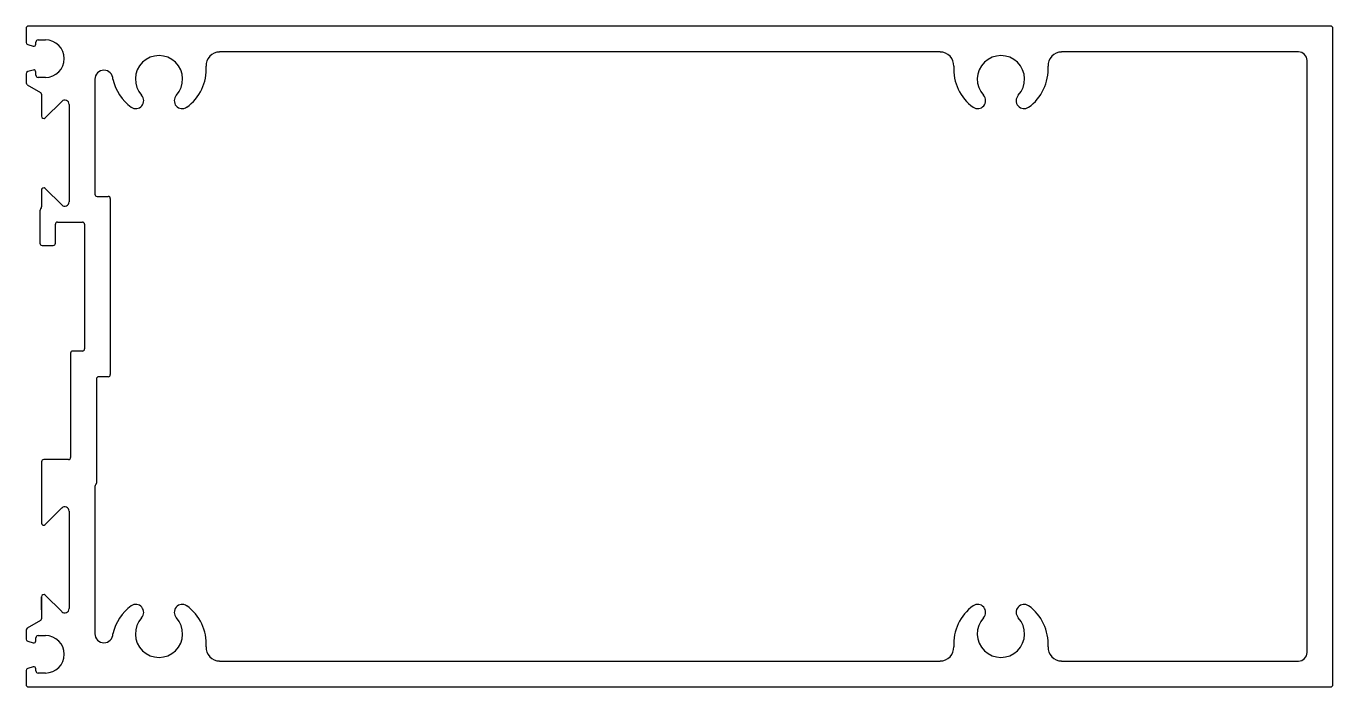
# Model space of a CAD drawing. Extents: x -77 to 75, y 2 to 79.
import ezdxf

# ---------------------------------------------------------------- set-up
doc = ezdxf.new("R2010")
doc.units = 0
doc.layers.add('CLIP', color=4, linetype='CONTINUOUS')

msp = doc.modelspace()

# ---------------------------------------------------------------- linework, layer by layer
at = {"layer": 'CLIP', "color": 7}
for p, q in [((-76.65, 78.43), (-76.65, 76.77)), ((75.25, 78.68), (-76.4, 78.68)), ((75.5, 2.07), (75.5, 78.43)), ((-76.47, 76.53), (-75.84, 76.34)), ((-75.51, 76.59), (-75.51, 76.83)), ((-75.26, 77.08), (-74.4, 77.08)), ((29.78, 75.68), (-54.12, 75.68)), ((71.5, 75.68), (43.91, 75.68)), ((72.5, 5.82), (72.5, 74.68)), ((-76.65, 73.15), (-76.65, 72.09)), ((-75.84, 73.57), (-76.47, 73.39)), ((-75.51, 72.97), (-75.51, 73.33)), ((-76.53, 71.87), (-74.98, 70.97)), ((-74.4, 72.72), (-75.26, 72.72)), ((-68.65, 72.5), (-68.65, 59.13)), ((-74.85, 70.76), (-74.85, 68.19)), ((-74.43, 68.01), (-72.51, 69.93)), ((-71.65, 69.58), (-71.65, 58.23)), ((-74.85, 59.62), (-74.85, 57.67)), ((-72.51, 57.88), (-74.43, 59.8)), ((-68.4, 58.88), (-67.1, 58.88)), ((-66.85, 58.63), (-66.85, 38.14)), ((-75.05, 57.19), (-75.05, 53.43)), ((-73.25, 53.43), (-73.25, 55.63)), ((-73, 55.88), (-70.1, 55.88)), ((-69.85, 55.63), (-69.85, 41.14)), ((-74.8, 53.18), (-73.5, 53.18)), ((-71.47, 40.64), (-71.47, 28.51)), ((-70.1, 40.89), (-71.22, 40.89)), ((-68.47, 37.64), (-68.47, 25.51)), ((-67.1, 37.89), (-68.22, 37.89)), ((-74.85, 28.01), (-74.85, 20.88)), ((-71.72, 28.26), (-74.6, 28.26)), ((-68.65, 25.13), (-68.65, 8)), ((-74.43, 20.71), (-72.51, 22.63)), ((-71.65, 22.27), (-71.65, 10.92)), ((-74.85, 10.77), (-74.85, 12.31)), ((-74.85, 12.31), (-74.85, 9.74)), ((-72.51, 10.57), (-74.43, 12.49)), ((-74.98, 9.53), (-76.53, 8.63)), ((-76.65, 8.42), (-76.65, 7.36)), ((-75.26, 7.78), (-74.4, 7.78)), ((-76.47, 7.12), (-75.84, 6.93)), ((-75.51, 7.18), (-75.51, 7.53)), ((-54.12, 4.82), (29.78, 4.82)), ((43.91, 4.82), (71.5, 4.82)), ((-76.65, 3.73), (-76.65, 2.07)), ((-75.84, 4.16), (-76.47, 3.97)), ((-75.51, 3.68), (-75.51, 3.91)), ((-74.4, 3.43), (-75.26, 3.43)), ((-76.4, 1.82), (75.25, 1.82))]:
    msp.add_line(p, q, dxfattribs=at)
for centre, radius, start, end in [((-76.4, 78.43), 0.25, 90, 180), ((75.25, 78.43), 0.25, 0, 90), ((-76.4, 76.77), 0.254, 180, 253.8557), ((-75.77, 76.59), 0.254, 253.8557, 360), ((-75.26, 76.83), 0.25, 90, 180), ((-74.4, 74.9), 2.18, 270, 90), ((-61.18, 72.5), 2.75, 317.3187, 222.6813), ((-54.12, 74.1), 1.57, 90, 183.2428), ((29.78, 74.1), 1.57, 356.7572, 90), ((36.85, 72.5), 2.75, 317.3187, 222.6813), ((43.91, 74.1), 1.57, 90, 183.2428), ((71.5, 74.68), 1, 0, 90), ((-76.4, 73.15), 0.25, 106.1443, 180), ((-75.77, 73.33), 0.254, 360, 106.1443), ((-67.6, 72.5), 1.05, 360, 180), ((-61.18, 73.7), 5.5, 305.8932, 3.2428), ((36.85, 73.7), 5.5, 176.7572, 234.1068), ((36.85, 73.7), 5.5, 305.8932, 3.2428), ((-76.4, 72.09), 0.25, 180, 240), ((-75.26, 72.97), 0.25, 180, 270), ((-61.18, 73.7), 5.5, 192.6023, 234.1068), ((-75.1, 70.76), 0.25, 0, 60), ((-72.15, 69.58), 0.5, 0, 135), ((-63.89, 70.01), 0.926, 235.8928, 42.416), ((-58.48, 70.01), 0.926, 137.584, 304.1072), ((34.14, 70.01), 0.926, 235.8928, 42.416), ((39.55, 70.01), 0.926, 137.584, 304.1072), ((-74.6, 68.19), 0.25, 180, 315), ((-74.6, 59.62), 0.25, 45, 180), ((-72.15, 58.23), 0.5, 225, 360), ((-68.4, 59.13), 0.25, 180, 270), ((-67.1, 58.63), 0.25, 0, 90), ((-74.8, 57.19), 0.25, 154.1581, 180), ((-73, 56.31), 2.25, 147.1401, 154.1581), ((-75.1, 57.67), 0.25, 327.1401, 0), ((-73, 55.63), 0.25, 90, 180), ((-70.1, 55.63), 0.25, 0, 90), ((-74.8, 53.43), 0.25, 180, 270), ((-73.5, 53.43), 0.25, 270, 0), ((-70.1, 41.14), 0.25, 270, 0), ((-71.22, 40.64), 0.25, 90, 180), ((-67.1, 38.14), 0.25, 270, 0), ((-68.22, 37.64), 0.25, 90, 180), ((-74.6, 28.01), 0.25, 90, 180), ((-71.72, 28.51), 0.25, 270, 0), ((-68.4, 25.13), 0.25, 129.7466, 180), ((-68.72, 25.51), 0.25, 309.7466, 0), ((-72.15, 22.27), 0.5, 360, 135), ((-74.6, 20.88), 0.25, 180, 315), ((-74.6, 12.31), 0.25, 45, 180), ((-72.15, 10.92), 0.5, 225, 0), ((-61.18, 6.8), 5.5, 125.8932, 167.3977), ((-63.89, 10.49), 0.926, 317.584, 124.1072), ((-58.48, 10.49), 0.926, 55.8928, 222.416), ((-61.18, 6.8), 5.5, 356.7572, 54.1068), ((36.85, 6.8), 5.5, 125.8932, 183.2428), ((34.14, 10.49), 0.926, 317.584, 124.1072), ((39.55, 10.49), 0.926, 55.8928, 222.416), ((36.85, 6.8), 5.5, 356.7572, 54.1068), ((-75.1, 9.74), 0.25, 300, 360), ((-61.18, 8), 2.75, 137.3187, 42.6813), ((36.85, 8), 2.75, 137.3187, 42.6813), ((-76.4, 8.42), 0.25, 120, 180), ((-75.26, 7.53), 0.25, 90, 180), ((-74.4, 5.61), 2.18, 270, 90), ((-67.6, 8), 1.05, 180, 360), ((-76.4, 7.36), 0.25, 180, 253.8557), ((-75.77, 7.18), 0.254, 253.8557, 0), ((-54.12, 6.4), 1.57, 176.7572, 270), ((29.78, 6.4), 1.57, 270, 3.2428), ((43.91, 6.4), 1.57, 176.7572, 270), ((71.5, 5.82), 1, 270, 360), ((-76.4, 3.73), 0.254, 106.1443, 180), ((-75.77, 3.91), 0.254, 0, 106.1443), ((-75.26, 3.68), 0.25, 180, 270), ((-76.4, 2.07), 0.25, 180, 270), ((75.25, 2.07), 0.25, 270, 0)]:
    msp.add_arc(centre, radius, start, end, dxfattribs=at)

doc.saveas('drawing.dxf')
